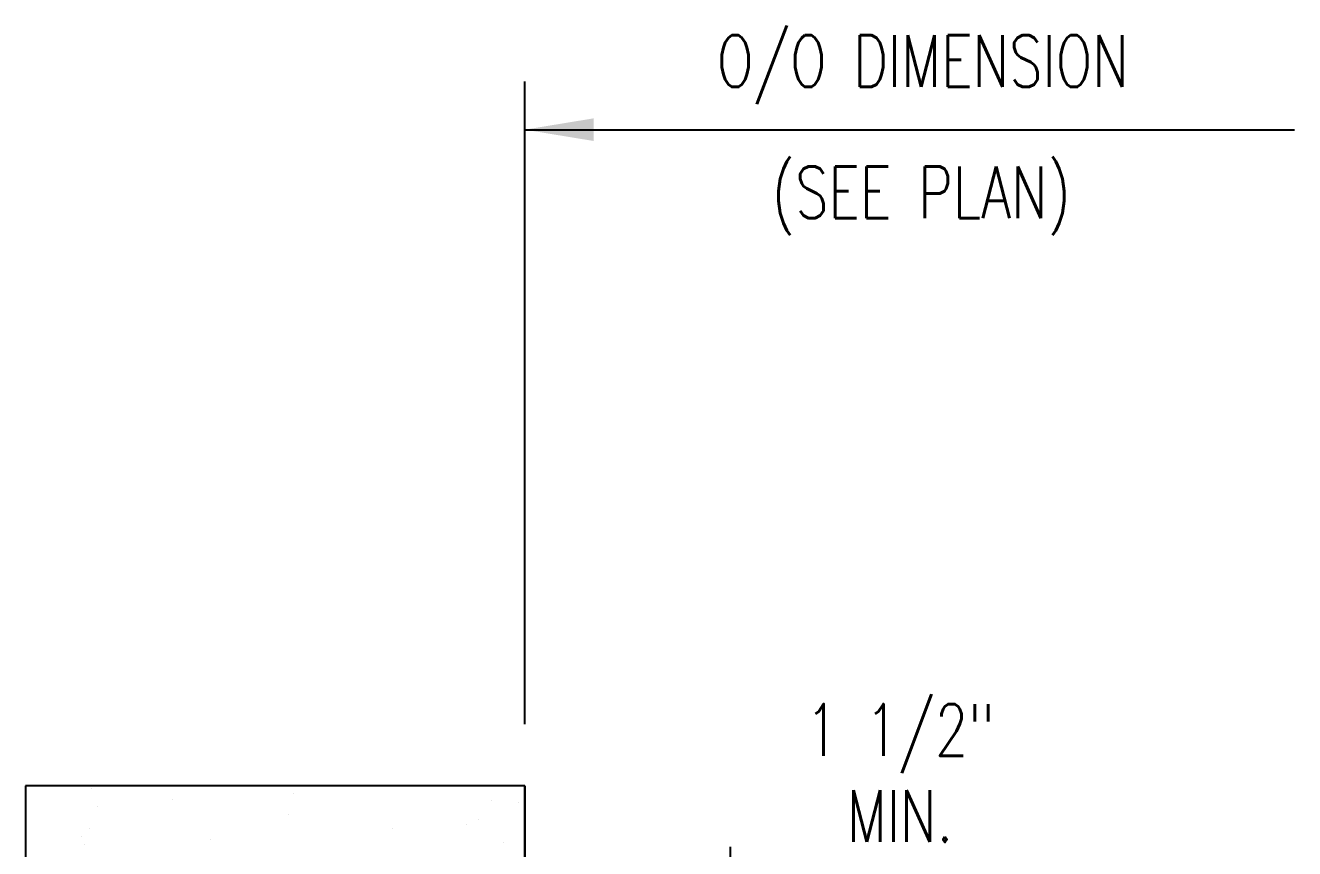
# Model space of a CAD drawing. Extents: x 7.6 to 37.1, y 12.7 to 42.4.
# Drawn here: x 15.97 to 25.19, y 36.45 to 42.43 of the extents above; entities that cross this region are included whole.
import ezdxf

# ---------------------------------------------------------------- set-up
doc = ezdxf.new("R2010")
doc.units = 0
doc.header["$LTSCALE"] = 4
doc.header["$MEASUREMENT"] = 0
doc.layers.get('0').update_dxf_attribs({"linetype": 'CONTINUOUS'})
doc.layers.get('DEFPOINTS').update_dxf_attribs({"linetype": 'CONTINUOUS'})
for name, color, linetype in [('TEXT', 2, 'CONTINUOUS'), ('TRIM', 6, 'CONTINUOUS'), ('WALL', 7, 'CONTINUOUS')]:
    doc.layers.add(name, color=color, linetype=linetype)
doc.styles.add('TEXT1', font='ROMANS.shx', dxfattribs={"width": 0.75, "height": 0.375})
doc.dimstyles.new('DETAIL$0', dxfattribs={"dimscale": 4, "dimtxt": 0.09375, "dimasz": 0.0625, "dimexe": 0.0625, "dimexo": 0.125, "dimgap": 0.0625, "dimtad": 1, "dimdec": 4, "dimzin": 3, "dimdsep": 46, "dimlunit": 4, "dimtxsty": 'TEXT1', "dimblk": 'ARCHTICK', "dimcen": 0.0625, "dimclrd": 7, "dimclre": 7, "dimclrt": 2, "dimadec": 0, "dimazin": 0, "dimtfac": 0.59375, "dimtdec": 4, "dimtmove": 0, "dimatfit": 3, "dimfxl": 0, "dimfrac": 2, "dimtolj": 1, "dimtzin": 3, "dimarcsym": 0})
doc.dimstyles.new('DETAIL$7', dxfattribs={"dimscale": 4, "dimtxt": 0.09375, "dimasz": 0.125, "dimexe": 0.0625, "dimexo": 0.125, "dimgap": 0.0625, "dimtad": 1, "dimdec": 4, "dimzin": 3, "dimdsep": 46, "dimlunit": 4, "dimtxsty": 'TEXT1', "dimcen": 0.0625, "dimclrd": 7, "dimclre": 7, "dimclrt": 2, "dimadec": 0, "dimazin": 0, "dimtfac": 0.59375, "dimtdec": 4, "dimtmove": 2, "dimatfit": 3, "dimfxl": 0, "dimfrac": 2, "dimtolj": 1, "dimtzin": 3, "dimarcsym": 0})

# ---------------------------------------------------------------- blocks, each defined once
blk = doc.blocks.new('_ArchTick')
at = {"color": 0, "linetype": 'ByBlock', "const_width": 0.15}
blk.add_lwpolyline([(-0.5, -0.5), (0.5, 0.5)], dxfattribs=at)
blk = doc.blocks.new('*D17')
at = {"layer": 'DEFPOINTS', "color": 0}
for p in [(21.0913, 36.2144), (19.5965, 33.7266), (21.0913, 27.7643)]:
    blk.add_point(p, dxfattribs=at)
at = {"layer": 'TEXT', "color": 7, "lineweight": -2}
for p, q in [((19.5965, 34.2266), (19.5965, 36.4644)), ((21.0913, 28.2643), (21.0913, 36.4644)), ((19.5965, 36.2144), (21.0913, 36.2144)), ((21.0913, 36.2144), (23.3012, 36.2144))]:
    blk.add_line(p, q, dxfattribs=at)
at = {"layer": 'TEXT', "color": 7, "lineweight": -2, "xscale": 0.25, "yscale": 0.25, "zscale": 0.25, "rotation": 180}
blk.add_blockref('_ArchTick', (19.5965, 36.2144), dxfattribs=at)
at = {"layer": 'TEXT', "color": 7, "lineweight": -2, "xscale": 0.25, "yscale": 0.25, "zscale": 0.25}
blk.add_blockref('_ArchTick', (21.0913, 36.2144), dxfattribs=at)
at = {"layer": 'TEXT', "color": 2, "insert": (22.3213, 37.0001), "char_height": 0.375, "attachment_point": 5, "style": 'TEXT1'}
blk.add_mtext('\\A1;1 1/2"\\PMIN.', dxfattribs=at)

msp = doc.modelspace()

# ---------------------------------------------------------------- linework, layer by layer
at = {"layer": 'TRIM', "color": 7}
msp.add_line((19.59654, 37.35486), (19.59654, 42.02189), dxfattribs=at)
at = {"layer": 'WALL'}
for p, q in [((15.97154, 36.90681), (15.97154, 34.12081)), ((19.59654, 36.90681), (15.97154, 36.90681)), ((19.59654, 32.92248), (19.59654, 36.90681)), ((19.59654, 36.90681), (19.59654, 34.12081))]:
    msp.add_line(p, q, dxfattribs=at)
at = {"layer": 'WALL', "linetype": 'Continuous'}
for p, q in [((16.44903, 36.88874), (16.44903, 36.88874)), ((17.04195, 36.81004), (17.04195, 36.81004)), ((17.9191, 36.85247), (17.9191, 36.85247)), ((19.35645, 36.80318), (19.35645, 36.80318)), ((19.55386, 36.78555), (19.55386, 36.78555)), ((16.49582, 36.75897), (16.49582, 36.75897)), ((17.88468, 36.6991), (17.88468, 36.6991)), ((16.43558, 36.6002), (16.43558, 36.6002)), ((18.63818, 36.5999), (18.63818, 36.5999)), ((19.17507, 36.62865), (19.17507, 36.62865)), ((19.26279, 36.66127), (19.26279, 36.66127)), ((16.38038, 36.53722), (16.38038, 36.53722)), ((17.31469, 36.515), (17.31469, 36.515)), ((19.44373, 36.49384), (19.44373, 36.49384)), ((16.39799, 36.48099), (16.39799, 36.48099))]:
    msp.add_line(p, q, dxfattribs=at)

# ---------------------------------------------------------------- texts
at = {"layer": 'TRIM', "color": 2, "style": 'TEXT1', "width": 0.75}
for s, p in [('O/O DIMENSION', (20.99258, 41.98312)), ('(SEE PLAN)', (21.39176, 41.03004))]:
    msp.add_text(s, height=0.375, dxfattribs=at).set_placement(p)

# ---------------------------------------------------------------- dimensions: what is measured, and where the dimension line sits
at = {"layer": 'TEXT'}
dim = msp.add_linear_dim(base=(21.09135, 36.21438), p1=(19.59654, 33.72664), p2=(21.09135, 27.76435), text='<>\\PMIN.', dimstyle='DETAIL$0', dxfattribs=at)
dim.commit()
dim.dimension.update_dxf_attribs({"geometry": '*D17', "text_midpoint": (22.32126, 37.00009)})

# ---------------------------------------------------------------- leaders
at = {"layer": 'TRIM'}
msp.add_leader([(19.59654, 41.67215), (21.71535, 41.67215), (25.186, 41.67215)], dimstyle='DETAIL$7', dxfattribs=at)

doc.saveas('drawing.dxf')
